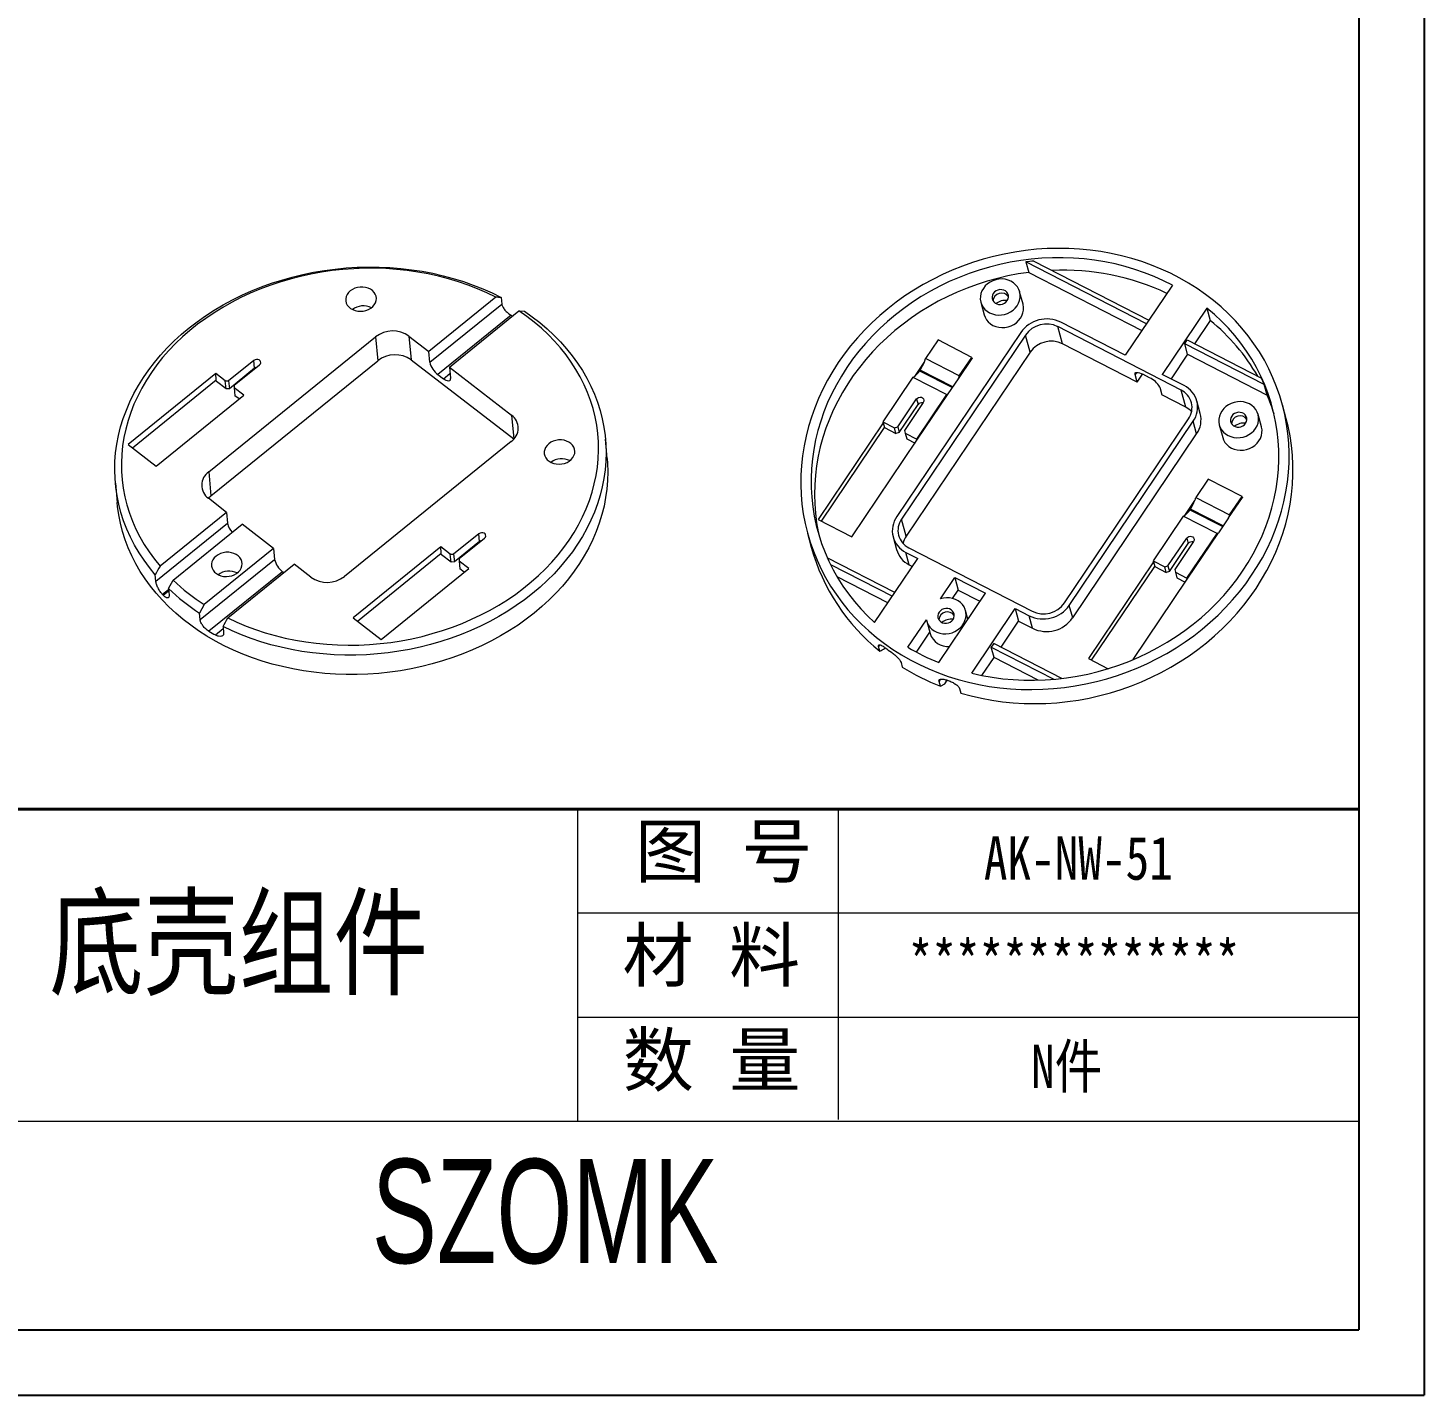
# Model space of a CAD drawing. Header units: inches. Extents: x 2104 to 3832, y 410 to 823.
# Drawn here: x 3684.6 to 3832.2, y 409.8 to 554.3 of the extents above; entities that cross this region are included whole.
import ezdxf

# ---------------------------------------------------------------- set-up
doc = ezdxf.new("R2010")
doc.units = ezdxf.units.IN
doc.layers.add('文字', color=81, linetype='Continuous')
doc.layers.add('粗实线', color=7, linetype='Continuous', lineweight=30)
doc.layers.add('细实线', color=3, linetype='Continuous', lineweight=9)
doc.styles.get("Standard").update_dxf_attribs({"font": 'txt', "bigfont": 'gbcbig.shx'})
doc.styles.add('宋体', font='', dxfattribs={"width": 0.8, "height": 3.5})
doc.styles.add('长仿宋', font='', dxfattribs={"width": 0.7, "height": 4})
doc.styles.get('宋体').set_extended_font_data('SimSun')
doc.styles.get('长仿宋').set_extended_font_data('SimSun')

msp = doc.modelspace()

# ---------------------------------------------------------------- linework, layer by layer
for p, q in [((3832.193, 698.799), (3832.193, 409.797)), ((3825.312, 691.918), (3825.312, 416.678)), ((3434.038, 416.678), (3825.312, 416.678)), ((3423.462, 409.797), (3832.193, 409.797))]:
    msp.add_line(p, q)
at = {"color": 7, "linetype": 'Continuous', "lineweight": 15}
for p, q in [((3790.106, 529.564), (3790.405, 528.459)), ((3802.846, 523.01), (3790.106, 529.564)), ((3790.405, 528.459), (3802.37, 522.304)), ((3790.947, 529.661), (3803.11, 523.403)), ((3805.599, 527.099), (3800.613, 519.694)), ((3734.085, 525.83), (3727.013, 520.11)), ((3734.67, 525.809), (3734.732, 525.118)), ((3785.349, 525.301), (3785.707, 523.975)), ((3789.81, 525.084), (3789.452, 526.41)), ((3727.117, 518.958), (3734.732, 525.118)), ((3735.712, 523.926), (3727.966, 517.661)), ((3729.181, 518.44), (3736.536, 524.389)), ((3736.536, 524.389), (3737.113, 524.361)), ((3809.238, 524.693), (3804.519, 517.684)), ((3809.238, 524.693), (3809.597, 523.366)), ((3806.512, 516.024), (3793.491, 522.723)), ((3793.981, 520.91), (3793.491, 522.723)), ((3800.613, 519.694), (3793.808, 523.194)), ((3809.597, 523.366), (3807.946, 520.916)), ((3703.748, 507.367), (3721.385, 521.632)), ((3721.385, 521.632), (3721.611, 519.112)), ((3724.915, 521.726), (3727.013, 520.11)), ((3724.915, 521.726), (3725.141, 519.207)), ((3789.564, 522.098), (3776.467, 502.645)), ((3790.068, 521.838), (3776.971, 502.386)), ((3780.824, 521.314), (3779.501, 519.349)), ((3784.394, 519.477), (3780.824, 521.314)), ((3790.558, 520.025), (3790.068, 521.838)), ((3801.877, 516.847), (3793.981, 520.91)), ((3806.907, 520.921), (3807.172, 521.314)), ((3815.308, 516.599), (3806.907, 520.921)), ((3807.206, 519.816), (3806.907, 520.921)), ((3807.172, 521.314), (3814.995, 517.289)), ((3727.117, 518.958), (3727.013, 520.11)), ((3790.558, 520.025), (3777.461, 500.573)), ((3783.071, 517.512), (3784.394, 519.477)), ((3784.394, 519.477), (3784.424, 519.367)), ((3807.206, 519.816), (3805.449, 517.206)), ((3807.206, 519.816), (3815.606, 515.494)), ((3703.975, 504.848), (3721.611, 519.112)), ((3708.528, 519.157), (3705.856, 516.996)), ((3708.603, 518.327), (3705.93, 516.166)), ((3706.45, 516.538), (3709.123, 518.699)), ((3708.603, 518.327), (3708.528, 519.157)), ((3725.141, 519.207), (3735.982, 510.857)), ((3729.181, 518.44), (3735.756, 513.377)), ((3729.181, 518.44), (3729.285, 517.288)), ((3779.406, 519.052), (3778.334, 517.46)), ((3778.938, 518.141), (3778.885, 518.062)), ((3783.071, 517.512), (3779.501, 519.349)), ((3782.976, 517.216), (3784.424, 519.367)), ((3704.489, 517.767), (3695.225, 510.275)), ((3695.685, 509.921), (3704.55, 517.091)), ((3705.503, 516.986), (3704.489, 517.767)), ((3704.55, 517.091), (3704.489, 517.767)), ((3704.563, 516.938), (3704.55, 517.091)), ((3705.577, 516.157), (3704.563, 516.938)), ((3705.503, 516.986), (3705.856, 516.996)), ((3705.577, 516.157), (3705.503, 516.986)), ((3705.856, 516.996), (3705.93, 516.166)), ((3706.45, 516.538), (3706.447, 516.259)), ((3727.966, 517.661), (3728.56, 517.203)), ((3778.178, 517.384), (3775.003, 512.669)), ((3778.178, 517.384), (3781.749, 515.548)), ((3781.904, 515.623), (3782.976, 517.216)), ((3801.877, 516.847), (3801.653, 517.676)), ((3801.877, 516.847), (3802.448, 517.696)), ((3803.178, 517.32), (3802.464, 517.688)), ((3806.829, 516.496), (3804.519, 517.684)), ((3815.606, 515.494), (3815.308, 516.599)), ((3698.198, 507.985), (3707.461, 515.478)), ((3705.93, 516.166), (3705.577, 516.157)), ((3707.461, 515.478), (3706.447, 516.259)), ((3706.447, 516.259), (3706.522, 515.429)), ((3706.972, 515.082), (3706.522, 515.429)), ((3776.564, 512.13), (3778.548, 515.078)), ((3778.548, 515.078), (3778.709, 514.481)), ((3778.574, 510.832), (3781.749, 515.548)), ((3778.603, 510.721), (3781.904, 515.623)), ((3804.257, 516.337), (3804.481, 515.508)), ((3807.002, 514.211), (3804.481, 515.508)), ((3807.002, 514.211), (3806.512, 516.024)), ((3776.725, 511.533), (3778.709, 514.481)), ((3779.262, 514.71), (3777.278, 511.763)), ((3808.54, 513.541), (3808.181, 514.868)), ((3817.63, 512.985), (3817.229, 514.466)), ((3735.756, 513.377), (3735.982, 510.857)), ((3775.033, 512.558), (3768.154, 502.341)), ((3768.495, 502.165), (3775.165, 512.072)), ((3775.003, 512.669), (3776.221, 512.042)), ((3775.003, 512.669), (3775.033, 512.558)), ((3775.033, 512.558), (3775.165, 512.072)), ((3775.165, 512.072), (3776.383, 511.445)), ((3776.221, 512.042), (3776.564, 512.13)), ((3776.383, 511.445), (3776.221, 512.042)), ((3776.564, 512.13), (3776.725, 511.533)), ((3794.192, 493.527), (3807.289, 512.979)), ((3794.696, 493.267), (3807.793, 512.719)), ((3808.151, 511.393), (3807.793, 512.719)), ((3810.551, 512.336), (3810.909, 511.01)), ((3815.012, 512.119), (3814.653, 513.445)), ((3735.723, 510.589), (3718.087, 496.325)), ((3745.858, 508.787), (3745.673, 510.845)), ((3771.724, 500.504), (3778.603, 510.721)), ((3776.725, 511.533), (3776.383, 511.445)), ((3777.278, 511.763), (3777.355, 511.459)), ((3777.355, 511.459), (3777.517, 510.862)), ((3777.355, 511.459), (3778.574, 510.832)), ((3777.517, 510.862), (3778.394, 510.41)), ((3778.574, 510.832), (3778.603, 510.721)), ((3795.055, 491.941), (3808.151, 511.393)), ((3695.225, 510.275), (3698.198, 507.985)), ((3695.698, 509.91), (3695.706, 509.938)), ((3693.881, 506.189), (3694.067, 504.131)), ((3703.748, 507.367), (3703.975, 504.848)), ((3809.386, 506.62), (3808.063, 504.655)), ((3812.956, 504.783), (3809.386, 506.62)), ((3808.063, 504.655), (3811.633, 502.819)), ((3811.538, 502.522), (3812.986, 504.673)), ((3811.633, 502.819), (3812.956, 504.783)), ((3812.956, 504.783), (3812.986, 504.673)), ((3705.639, 503.098), (3703.716, 504.58)), ((3806.896, 502.766), (3807.968, 504.359)), ((3807.447, 503.368), (3807.5, 503.447)), ((3698.161, 495.814), (3705.743, 501.946)), ((3705.639, 503.098), (3698.602, 497.407)), ((3699.989, 495.933), (3707.283, 501.832)), ((3705.639, 503.098), (3705.743, 501.946)), ((3710.605, 499.274), (3707.283, 501.832)), ((3768.154, 502.341), (3771.724, 500.504)), ((3777.461, 500.573), (3776.971, 502.386)), ((3806.74, 502.69), (3803.565, 497.975)), ((3810.311, 500.854), (3806.74, 502.69)), ((3811.538, 502.522), (3810.466, 500.929)), ((3732.308, 500.842), (3729.636, 498.681)), ((3730.231, 498.223), (3732.903, 500.385)), ((3732.383, 500.013), (3732.308, 500.842)), ((3767.03, 500.899), (3767.431, 499.417)), ((3776.078, 500.497), (3776.437, 499.17)), ((3805.126, 497.437), (3807.11, 500.384)), ((3807.11, 500.384), (3807.271, 499.787)), ((3807.136, 496.138), (3810.311, 500.854)), ((3807.165, 496.028), (3810.466, 500.929)), ((3710.605, 499.274), (3703.274, 493.344)), ((3710.605, 499.274), (3710.708, 498.121)), ((3728.269, 499.453), (3719.005, 491.96)), ((3719.465, 491.606), (3728.33, 498.777)), ((3729.283, 498.672), (3728.269, 499.453)), ((3728.33, 498.777), (3728.269, 499.453)), ((3728.344, 498.623), (3728.33, 498.777)), ((3732.383, 500.013), (3729.711, 497.852)), ((3777.431, 498.869), (3778.691, 498.221)), ((3777.789, 497.543), (3777.431, 498.869)), ((3777.748, 499.341), (3790.769, 492.642)), ((3805.287, 496.84), (3807.271, 499.787)), ((3807.824, 500.017), (3805.84, 497.069)), ((3702.842, 491.758), (3710.708, 498.121)), ((3705.766, 491.936), (3712.773, 497.604)), ((3714.557, 496.23), (3712.773, 497.604)), ((3729.358, 497.842), (3728.344, 498.623)), ((3729.283, 498.672), (3729.636, 498.681)), ((3729.358, 497.842), (3729.283, 498.672)), ((3729.711, 497.852), (3729.358, 497.842)), ((3729.636, 498.681), (3729.711, 497.852)), ((3730.231, 498.223), (3730.227, 497.945)), ((3731.241, 497.163), (3730.227, 497.945)), ((3730.227, 497.945), (3730.302, 497.115)), ((3776.267, 494.622), (3769.12, 498.299)), ((3769.447, 497.601), (3776.003, 494.229)), ((3774.125, 491.44), (3778.691, 498.221)), ((3777.789, 497.543), (3778.119, 497.373)), ((3803.595, 497.864), (3796.716, 487.647)), ((3797.057, 487.472), (3803.727, 497.378)), ((3803.565, 497.975), (3804.783, 497.348)), ((3803.565, 497.975), (3803.595, 497.864)), ((3803.595, 497.864), (3803.727, 497.378)), ((3803.727, 497.378), (3804.945, 496.751)), ((3804.783, 497.348), (3805.126, 497.437)), ((3804.945, 496.751), (3804.783, 497.348)), ((3805.126, 497.437), (3805.287, 496.84)), ((3698.161, 495.814), (3698.099, 496.505)), ((3699.493, 495.038), (3699.989, 495.933)), ((3711.557, 496.824), (3703.773, 490.528)), ((3711.686, 496.725), (3711.557, 496.824)), ((3721.978, 489.671), (3731.241, 497.163)), ((3730.752, 496.768), (3730.302, 497.115)), ((3775.527, 493.522), (3770.16, 496.282)), ((3781.075, 493.951), (3782.597, 496.211)), ((3782.597, 496.211), (3785.831, 494.548)), ((3782.597, 496.211), (3782.955, 494.885)), ((3801.445, 487.531), (3807.165, 496.028)), ((3805.287, 496.84), (3804.945, 496.751)), ((3805.84, 497.069), (3805.917, 496.765)), ((3805.917, 496.765), (3807.136, 496.138)), ((3805.917, 496.765), (3806.079, 496.168)), ((3806.079, 496.168), (3806.956, 495.717)), ((3807.136, 496.138), (3807.165, 496.028)), ((3699.493, 495.038), (3699.555, 494.346)), ((3780.898, 487.22), (3785.831, 494.548)), ((3782.358, 493.998), (3782.955, 494.885)), ((3782.955, 494.885), (3785.26, 493.699)), ((3703.274, 493.344), (3702.779, 492.45)), ((3784.382, 486.096), (3788.981, 492.927)), ((3788.981, 492.927), (3790.451, 492.171)), ((3788.981, 492.927), (3789.34, 491.6)), ((3795.055, 491.941), (3794.696, 493.267)), ((3702.842, 491.758), (3702.779, 492.45)), ((3719.005, 491.96), (3721.978, 489.671)), ((3777.637, 488.844), (3779.595, 491.752)), ((3779.627, 491.606), (3779.986, 490.279)), ((3783.978, 491.796), (3783.73, 492.715)), ((3787.487, 488.849), (3789.34, 491.6)), ((3789.34, 491.6), (3790.81, 490.844)), ((3790.81, 490.844), (3790.451, 492.171)), ((3705.261, 491.034), (3705.324, 490.342)), ((3778.542, 488.33), (3779.948, 490.419)), ((3783.114, 490.57), (3783.125, 490.529)), ((3783.114, 490.57), (3783.143, 490.555)), ((3774.682, 488.427), (3774.547, 488.924)), ((3775.176, 488.697), (3775.236, 488.785)), ((3786.713, 489.248), (3786.448, 488.855)), ((3786.448, 488.855), (3793.059, 485.454)), ((3786.747, 487.749), (3786.448, 488.855)), ((3793.915, 485.542), (3786.713, 489.248)), ((3776.918, 487.238), (3777.053, 486.741)), ((3785.472, 485.855), (3786.747, 487.749)), ((3791.394, 485.359), (3786.747, 487.749)), ((3796.716, 487.647), (3798.803, 486.574)), ((3781.07, 484.728), (3780.935, 485.225)), ((3781.07, 484.728), (3781.558, 484.989)), ((3781.558, 484.989), (3781.803, 485.352)), ((3783.095, 484.485), (3783.229, 483.987))]:
    msp.add_line(p, q, dxfattribs=at)
at = {"color": 8, "linetype": 'Continuous', "lineweight": 15}
for p, q in [((3778.885, 518.062), (3782.347, 516.281)), ((3782.4, 516.36), (3778.938, 518.141)), ((3728.56, 517.203), (3729.243, 517.755)), ((3801.792, 517.883), (3801.653, 517.676)), ((3807.447, 503.368), (3810.909, 501.587)), ((3810.962, 501.666), (3807.5, 503.447)), ((3699.504, 494.916), (3698.871, 494.404)), ((3698.93, 494.342), (3699.513, 494.813)), ((3704.454, 490.139), (3705.282, 490.809)), ((3774.656, 489.086), (3774.547, 488.924)), ((3781.087, 485.451), (3780.935, 485.225))]:
    msp.add_line(p, q, dxfattribs=at)
at = {"color": 7, "linetype": 'Continuous', "lineweight": 15, "flags": 128}
for points in [[(3770.288, 518.919), (3769.701, 518.004), (3769.158, 517.069), (3768.66, 516.115), (3768.207, 515.145), (3767.802, 514.161), (3767.444, 513.164), (3767.134, 512.156), (3766.873, 511.139), (3766.662, 510.115), (3766.501, 509.087), (3766.39, 508.056), (3766.329, 507.024), (3766.318, 505.994), (3766.359, 504.967), (3766.449, 503.945), (3766.59, 502.93), (3766.781, 501.925), (3767.022, 500.931), (3767.311, 499.95), (3767.65, 498.985), (3768.036, 498.036), (3768.469, 497.106), (3768.949, 496.197), (3769.474, 495.311), (3770.043, 494.449), (3770.656, 493.612), (3771.311, 492.803), (3772.006, 492.024), (3772.741, 491.275), (3773.514, 490.558), (3774.323, 489.874), (3775.167, 489.226), (3776.044, 488.613), (3776.953, 488.038), (3777.892, 487.502), (3778.858, 487.004), (3779.85, 486.548), (3780.867, 486.132), (3781.905, 485.759), (3782.964, 485.429), (3784.04, 485.142), (3785.132, 484.9), (3786.238, 484.702), (3787.356, 484.549), (3788.482, 484.442), (3789.616, 484.379), (3790.755, 484.363), (3791.897, 484.392), (3793.039, 484.467), (3794.179, 484.587), (3795.315, 484.752), (3796.445, 484.962), (3797.567, 485.217), (3798.678, 485.516), (3799.776, 485.858), (3800.859, 486.243), (3801.925, 486.67), (3802.972, 487.138), (3803.997, 487.646), (3805, 488.193), (3805.977, 488.779), (3806.927, 489.401), (3807.848, 490.059), (3808.738, 490.752), (3809.596, 491.478), (3810.42, 492.236), (3811.208, 493.024), (3811.958, 493.84), (3812.67, 494.684), (3813.341, 495.553), (3813.971, 496.446), (3814.559, 497.361), (3815.102, 498.296), (3815.6, 499.249), (3816.053, 500.219), (3816.458, 501.204), (3816.816, 502.201), (3817.126, 503.209), (3817.386, 504.226), (3817.598, 505.25), (3817.759, 506.278), (3817.87, 507.309), (3817.931, 508.341), (3817.941, 509.371), (3817.901, 510.398), (3817.81, 511.42), (3817.669, 512.435), (3817.479, 513.44), (3817.238, 514.434), (3816.948, 515.415), (3816.61, 516.38), (3816.224, 517.329), (3815.79, 518.258), (3815.311, 519.167), (3814.786, 520.054), (3814.216, 520.916), (3813.604, 521.753), (3812.949, 522.561), (3812.254, 523.341), (3811.519, 524.09), (3810.746, 524.807), (3809.937, 525.491), (3809.093, 526.139), (3808.215, 526.752), (3807.306, 527.327), (3806.368, 527.863), (3805.402, 528.361), (3804.409, 528.817), (3803.393, 529.232), (3802.355, 529.606), (3801.296, 529.936), (3800.22, 530.222), (3799.127, 530.465), (3798.022, 530.663), (3796.904, 530.816), (3795.777, 530.923), (3794.643, 530.986), (3793.504, 531.002), (3792.363, 530.973), (3791.221, 530.898), (3790.081, 530.778), (3788.944, 530.613), (3787.815, 530.402), (3786.693, 530.148), (3785.582, 529.849), (3784.484, 529.507), (3783.401, 529.122), (3782.335, 528.695), (3781.288, 528.227), (3780.262, 527.719), (3779.26, 527.172), (3778.283, 526.586), (3777.333, 525.964), (3776.412, 525.306), (3775.521, 524.613), (3774.663, 523.887), (3773.84, 523.129), (3773.052, 522.341), (3772.301, 521.525), (3771.59, 520.681), (3770.918, 519.812), (3770.288, 518.919)], [(3805.599, 527.099), (3804.645, 527.579), (3803.666, 528.019), (3802.663, 528.416), (3801.639, 528.771), (3800.595, 529.083), (3799.533, 529.35), (3798.456, 529.573), (3797.366, 529.751), (3796.266, 529.884), (3795.157, 529.971), (3794.042, 530.012), (3792.923, 530.008), (3791.802, 529.957), (3790.682, 529.861), (3789.565, 529.719), (3788.453, 529.531), (3787.348, 529.299), (3786.254, 529.023), (3785.171, 528.702), (3784.103, 528.338), (3783.052, 527.932), (3782.019, 527.485), (3781.007, 526.996), (3780.017, 526.468), (3779.053, 525.901), (3778.115, 525.297), (3777.207, 524.656), (3776.329, 523.981), (3775.483, 523.272), (3774.672, 522.531), (3773.896, 521.76), (3773.158, 520.96), (3772.459, 520.132), (3771.801, 519.279), (3771.184, 518.402), (3770.611, 517.502), (3770.081, 516.583), (3769.597, 515.646), (3769.159, 514.692), (3768.769, 513.723), (3768.426, 512.742), (3768.132, 511.751), (3767.888, 510.752), (3767.693, 509.746), (3767.549, 508.736), (3767.455, 507.723), (3767.411, 506.711), (3767.419, 505.701), (3767.477, 504.694), (3767.587, 503.694), (3767.746, 502.702), (3767.956, 501.721), (3768.215, 500.751), (3768.524, 499.796), (3768.881, 498.857), (3769.286, 497.936), (3769.737, 497.035), (3770.235, 496.156), (3770.778, 495.301), (3771.365, 494.471), (3771.994, 493.669), (3772.665, 492.895), (3773.376, 492.152), (3774.125, 491.44)], [(3698.099, 496.505), (3697.484, 497.258), (3696.913, 498.033), (3696.388, 498.83), (3695.909, 499.645), (3695.478, 500.478), (3695.094, 501.327), (3694.76, 502.19), (3694.476, 503.066), (3694.242, 503.953), (3694.059, 504.849), (3693.927, 505.752), (3693.846, 506.661), (3693.817, 507.573), (3693.839, 508.487), (3693.913, 509.401), (3694.039, 510.314), (3694.215, 511.223), (3694.442, 512.126), (3694.72, 513.023), (3695.048, 513.91), (3695.424, 514.787), (3695.849, 515.651), (3696.322, 516.501), (3696.841, 517.335), (3697.406, 518.152), (3698.015, 518.949), (3698.668, 519.726), (3699.362, 520.481), (3700.097, 521.211), (3700.871, 521.917), (3701.683, 522.596), (3702.531, 523.247), (3703.413, 523.868), (3704.327, 524.459), (3705.273, 525.019), (3706.247, 525.545), (3707.248, 526.038), (3708.273, 526.496), (3709.322, 526.918), (3710.392, 527.304), (3711.48, 527.652), (3712.584, 527.962), (3713.703, 528.234), (3714.834, 528.466), (3715.975, 528.659), (3717.124, 528.812), (3718.277, 528.924), (3719.434, 528.996), (3720.591, 529.027), (3721.747, 529.017), (3722.899, 528.967), (3724.044, 528.876), (3725.182, 528.745), (3726.308, 528.573), (3727.421, 528.361), (3728.519, 528.11), (3729.6, 527.82), (3730.662, 527.492), (3731.701, 527.126), (3732.717, 526.723), (3733.707, 526.284), (3734.67, 525.809)], [(3734.085, 525.83), (3733.135, 526.292), (3732.158, 526.719), (3731.155, 527.11), (3730.13, 527.463), (3729.083, 527.779), (3728.017, 528.057), (3726.934, 528.296), (3725.837, 528.495), (3724.727, 528.655), (3723.607, 528.775), (3722.479, 528.854), (3721.345, 528.893), (3720.209, 528.892), (3719.071, 528.85), (3717.935, 528.767), (3716.802, 528.644), (3715.675, 528.481), (3714.557, 528.278), (3713.449, 528.036), (3712.354, 527.756), (3711.274, 527.437), (3710.211, 527.08), (3709.167, 526.686), (3708.145, 526.257), (3707.147, 525.792), (3706.174, 525.293), (3705.229, 524.761), (3704.314, 524.197), (3703.43, 523.601), (3702.579, 522.976), (3701.763, 522.322), (3700.983, 521.642), (3700.242, 520.935), (3699.541, 520.204), (3698.88, 519.45), (3698.263, 518.675), (3697.688, 517.88), (3697.159, 517.067), (3696.676, 516.238), (3696.24, 515.393), (3695.851, 514.536), (3695.511, 513.667), (3695.221, 512.789), (3694.98, 511.903), (3694.79, 511.011), (3694.651, 510.115), (3694.562, 509.217), (3694.525, 508.318), (3694.54, 507.421), (3694.605, 506.526), (3694.722, 505.637), (3694.89, 504.754), (3695.108, 503.88), (3695.377, 503.017), (3695.695, 502.165), (3696.062, 501.328), (3696.477, 500.506), (3696.94, 499.701), (3697.449, 498.915), (3698.004, 498.15), (3698.602, 497.407)], [(3790.405, 528.459), (3789.297, 528.292), (3788.195, 528.081), (3787.102, 527.826), (3786.02, 527.527), (3784.951, 527.184), (3783.898, 526.8), (3782.862, 526.374), (3781.845, 525.907), (3780.85, 525.401), (3779.879, 524.856), (3778.933, 524.273), (3778.015, 523.654), (3777.127, 523), (3776.269, 522.312), (3775.445, 521.591), (3774.655, 520.84), (3773.902, 520.059), (3773.186, 519.25), (3772.509, 518.415), (3771.873, 517.555), (3771.279, 516.673), (3770.728, 515.77), (3770.222, 514.847), (3769.76, 513.908), (3769.345, 512.953), (3768.977, 511.984), (3768.656, 511.005), (3768.384, 510.015), (3768.161, 509.019), (3767.988, 508.016), (3767.864, 507.011), (3767.79, 506.004), (3767.767, 504.998), (3767.794, 503.995), (3767.871, 502.996), (3767.998, 502.004), (3768.174, 501.021), (3768.283, 500.525)], [(3718.707, 526.507), (3718.519, 526.326), (3718.373, 526.122), (3718.274, 525.903), (3718.226, 525.675), (3718.23, 525.445), (3718.286, 525.222), (3718.391, 525.011), (3718.544, 524.821), (3718.738, 524.657), (3718.968, 524.524), (3719.226, 524.426), (3719.504, 524.368), (3719.792, 524.35), (3720.083, 524.373), (3720.366, 524.437), (3720.631, 524.539), (3720.872, 524.676), (3721.08, 524.844), (3721.248, 525.037), (3721.37, 525.249), (3721.444, 525.474), (3721.466, 525.704), (3721.436, 525.931), (3721.355, 526.149), (3721.226, 526.35), (3721.052, 526.528), (3720.839, 526.677), (3720.594, 526.793), (3720.325, 526.871), (3720.041, 526.91), (3719.75, 526.907), (3719.462, 526.863), (3719.187, 526.78), (3718.932, 526.66), (3718.707, 526.507)], [(3785.615, 526.774), (3785.461, 526.502), (3785.355, 526.213), (3785.299, 525.916), (3785.295, 525.617), (3785.343, 525.324), (3785.441, 525.045), (3785.588, 524.785), (3785.779, 524.551), (3786.01, 524.35), (3786.276, 524.186), (3786.569, 524.063), (3786.883, 523.984), (3787.209, 523.951), (3787.54, 523.965), (3787.867, 524.026), (3788.184, 524.131), (3788.48, 524.279), (3788.751, 524.466), (3788.988, 524.688), (3789.185, 524.938), (3789.339, 525.21), (3789.446, 525.499), (3789.501, 525.796), (3789.505, 526.095), (3789.458, 526.387), (3789.359, 526.667), (3789.213, 526.927), (3789.021, 527.16), (3788.79, 527.362), (3788.525, 527.526), (3788.232, 527.649), (3787.918, 527.728), (3787.592, 527.761), (3787.261, 527.747), (3786.933, 527.686), (3786.617, 527.581), (3786.32, 527.432), (3786.05, 527.245), (3785.813, 527.024), (3785.615, 526.774)], [(3786.665, 526.234), (3786.576, 526.058), (3786.534, 525.871), (3786.543, 525.683), (3786.602, 525.505), (3786.707, 525.347), (3786.852, 525.219), (3787.029, 525.128), (3787.228, 525.079), (3787.437, 525.075), (3787.643, 525.117), (3787.836, 525.201), (3788.003, 525.324), (3788.135, 525.478), (3788.225, 525.653), (3788.266, 525.841), (3788.258, 526.029), (3788.199, 526.207), (3788.094, 526.365), (3787.949, 526.493), (3787.771, 526.584), (3787.573, 526.633), (3787.364, 526.637), (3787.157, 526.595), (3786.965, 526.51), (3786.797, 526.388), (3786.665, 526.234)], [(3737.113, 524.361), (3737.949, 523.771), (3738.75, 523.15), (3739.514, 522.501), (3740.239, 521.825), (3740.925, 521.123), (3741.569, 520.396), (3742.171, 519.646), (3742.729, 518.874), (3743.242, 518.082), (3743.71, 517.272), (3744.13, 516.444), (3744.504, 515.601), (3744.829, 514.744), (3745.105, 513.875), (3745.332, 512.996), (3745.509, 512.107), (3745.635, 511.212), (3745.712, 510.312), (3745.737, 509.408), (3745.712, 508.502), (3745.637, 507.596), (3745.511, 506.692), (3745.335, 505.792), (3745.108, 504.897), (3744.833, 504.009), (3744.509, 503.13), (3744.136, 502.261), (3743.716, 501.405), (3743.249, 500.562), (3742.736, 499.735), (3742.179, 498.925), (3741.578, 498.134), (3740.934, 497.363), (3740.249, 496.614), (3739.524, 495.888), (3738.761, 495.186), (3737.96, 494.511), (3737.124, 493.863), (3736.255, 493.243), (3735.353, 492.654), (3734.42, 492.095), (3733.46, 491.569), (3732.472, 491.075), (3731.46, 490.615), (3730.425, 490.191), (3729.369, 489.802), (3728.294, 489.45), (3727.203, 489.134), (3726.097, 488.857), (3724.979, 488.618), (3723.851, 488.418), (3722.715, 488.257), (3721.573, 488.136), (3720.428, 488.054), (3719.281, 488.012), (3718.135, 488.01), (3716.993, 488.049), (3715.856, 488.127), (3714.726, 488.245), (3713.607, 488.402), (3712.499, 488.599), (3711.406, 488.835), (3710.329, 489.109), (3709.271, 489.421), (3708.232, 489.77), (3707.217, 490.156), (3706.226, 490.577), (3705.261, 491.034)], [(3705.766, 491.936), (3706.719, 491.492), (3707.698, 491.082), (3708.702, 490.709), (3709.727, 490.372), (3710.773, 490.072), (3711.837, 489.81), (3712.916, 489.587), (3714.009, 489.402), (3715.114, 489.257), (3716.228, 489.151), (3717.348, 489.085), (3718.474, 489.059), (3719.602, 489.073), (3720.731, 489.127), (3721.857, 489.22), (3722.979, 489.353), (3724.095, 489.526), (3725.202, 489.737), (3726.298, 489.987), (3727.381, 490.275), (3728.448, 490.6), (3729.499, 490.963), (3730.529, 491.361), (3731.538, 491.795), (3732.523, 492.263), (3733.483, 492.764), (3734.415, 493.298), (3735.317, 493.864), (3736.189, 494.46), (3737.027, 495.085), (3737.831, 495.737), (3738.599, 496.417), (3739.328, 497.121), (3740.019, 497.849), (3740.669, 498.6), (3741.277, 499.371), (3741.841, 500.162), (3742.362, 500.97), (3742.837, 501.794), (3743.265, 502.633), (3743.647, 503.485), (3743.981, 504.347), (3744.266, 505.219), (3744.502, 506.098), (3744.688, 506.983), (3744.824, 507.872), (3744.91, 508.763), (3744.946, 509.655), (3744.931, 510.545), (3744.866, 511.432), (3744.75, 512.314), (3744.584, 513.19), (3744.368, 514.057), (3744.103, 514.914), (3743.789, 515.759), (3743.427, 516.591), (3743.018, 517.407), (3742.561, 518.206), (3742.059, 518.987), (3741.513, 519.748), (3740.922, 520.487), (3740.289, 521.203), (3739.615, 521.895), (3738.902, 522.56), (3738.149, 523.199), (3737.36, 523.809), (3736.536, 524.389)], [(3735.859, 523.842), (3735.797, 523.878), (3735.712, 523.926)], [(3784.382, 486.096), (3785.463, 485.857), (3786.557, 485.663), (3787.663, 485.516), (3788.778, 485.415), (3789.901, 485.36), (3791.028, 485.351), (3792.157, 485.39), (3793.286, 485.475), (3794.413, 485.606), (3795.535, 485.783), (3796.65, 486.007), (3797.756, 486.275), (3798.85, 486.588), (3799.929, 486.945), (3800.993, 487.346), (3802.038, 487.788), (3803.062, 488.273), (3804.063, 488.798), (3805.04, 489.362), (3805.99, 489.965), (3806.91, 490.604), (3807.8, 491.279), (3808.657, 491.989), (3809.48, 492.731), (3810.266, 493.505), (3811.014, 494.308), (3811.724, 495.139), (3812.392, 495.996), (3813.018, 496.877), (3813.6, 497.781), (3814.137, 498.706), (3814.629, 499.65), (3815.073, 500.61), (3815.47, 501.585), (3815.818, 502.573), (3816.116, 503.571), (3816.364, 504.578), (3816.562, 505.592), (3816.709, 506.61), (3816.804, 507.63), (3816.848, 508.65), (3816.841, 509.668), (3816.781, 510.683), (3816.67, 511.69), (3816.508, 512.69), (3816.296, 513.679), (3816.032, 514.655), (3815.719, 515.617), (3815.357, 516.563), (3814.946, 517.489), (3814.487, 518.396), (3813.982, 519.28), (3813.431, 520.139), (3812.835, 520.973), (3812.197, 521.779), (3811.516, 522.556), (3810.795, 523.301), (3810.035, 524.014), (3809.238, 524.693)], [(3785.707, 523.975), (3785.8, 523.718), (3785.947, 523.458), (3786.138, 523.225), (3786.369, 523.023), (3786.634, 522.859), (3786.927, 522.736), (3787.241, 522.657), (3787.567, 522.624), (3787.898, 522.638), (3788.226, 522.699), (3788.542, 522.805), (3788.839, 522.953), (3789.109, 523.14), (3789.346, 523.361), (3789.544, 523.611), (3789.698, 523.884), (3789.804, 524.172), (3789.86, 524.469), (3789.864, 524.768), (3789.816, 525.061), (3789.81, 525.084)], [(3709.123, 518.699), (3709.208, 518.797), (3709.248, 518.91), (3709.236, 519.026), (3709.175, 519.129), (3709.072, 519.209), (3708.939, 519.255), (3708.792, 519.261), (3708.65, 519.227), (3708.528, 519.157)], [(3708.768, 518.412), (3708.724, 518.397), (3708.603, 518.327)], [(3729.285, 517.288), (3729.282, 517.165), (3729.249, 517.07), (3729.187, 517.006), (3729.098, 516.977), (3728.987, 516.983), (3728.856, 517.024), (3728.712, 517.098), (3728.56, 517.203)], [(3801.653, 517.676), (3801.645, 517.764), (3801.674, 517.83), (3801.738, 517.871), (3801.835, 517.886), (3801.961, 517.874), (3802.112, 517.836), (3802.282, 517.773), (3802.464, 517.688)], [(3778.548, 515.078), (3778.647, 515.181), (3778.776, 515.249), (3778.921, 515.275), (3779.065, 515.255), (3779.189, 515.191), (3779.278, 515.091), (3779.323, 514.968), (3779.318, 514.836), (3779.262, 514.71)], [(3810.817, 513.809), (3810.663, 513.537), (3810.557, 513.248), (3810.501, 512.951), (3810.497, 512.652), (3810.545, 512.359), (3810.643, 512.079), (3810.79, 511.82), (3810.981, 511.586), (3811.212, 511.385), (3811.478, 511.221), (3811.771, 511.098), (3812.084, 511.019), (3812.411, 510.986), (3812.742, 511), (3813.069, 511.06), (3813.385, 511.166), (3813.682, 511.314), (3813.952, 511.501), (3814.189, 511.722), (3814.387, 511.972), (3814.541, 512.245), (3814.647, 512.533), (3814.703, 512.831), (3814.707, 513.13), (3814.659, 513.422), (3814.561, 513.702), (3814.414, 513.962), (3814.223, 514.195), (3813.992, 514.397), (3813.727, 514.561), (3813.433, 514.684), (3813.12, 514.763), (3812.794, 514.796), (3812.463, 514.782), (3812.135, 514.721), (3811.819, 514.615), (3811.522, 514.467), (3811.252, 514.28), (3811.015, 514.059), (3810.817, 513.809)], [(3811.867, 513.269), (3811.778, 513.093), (3811.736, 512.906), (3811.745, 512.718), (3811.803, 512.54), (3811.909, 512.382), (3812.054, 512.254), (3812.231, 512.163), (3812.43, 512.114), (3812.639, 512.11), (3812.845, 512.152), (3813.038, 512.236), (3813.205, 512.359), (3813.337, 512.513), (3813.427, 512.688), (3813.468, 512.876), (3813.459, 513.064), (3813.401, 513.242), (3813.296, 513.4), (3813.15, 513.528), (3812.973, 513.619), (3812.774, 513.668), (3812.566, 513.672), (3812.359, 513.63), (3812.166, 513.545), (3811.999, 513.423), (3811.867, 513.269)], [(3783.229, 483.987), (3784.311, 483.693), (3785.41, 483.443), (3786.523, 483.239), (3787.648, 483.081), (3788.783, 482.968), (3789.925, 482.901), (3791.072, 482.881), (3792.222, 482.907), (3793.373, 482.98), (3794.522, 483.098), (3795.667, 483.263), (3796.806, 483.473), (3797.937, 483.728), (3799.056, 484.028), (3800.163, 484.372), (3801.255, 484.76), (3802.329, 485.19), (3803.384, 485.662), (3804.417, 486.174), (3805.426, 486.727), (3806.41, 487.318), (3807.366, 487.947), (3808.293, 488.611), (3809.189, 489.311), (3810.051, 490.045), (3810.879, 490.811), (3811.67, 491.607), (3812.423, 492.432), (3813.136, 493.284), (3813.809, 494.163), (3814.439, 495.065), (3815.026, 495.989), (3815.567, 496.934), (3816.064, 497.897), (3816.513, 498.876), (3816.915, 499.87), (3817.268, 500.877), (3817.572, 501.894), (3817.827, 502.92), (3818.031, 503.953), (3818.184, 504.989), (3818.286, 506.029), (3818.338, 507.068), (3818.337, 508.106), (3818.286, 509.14), (3818.183, 510.168), (3818.03, 511.188), (3817.826, 512.199), (3817.63, 512.985)], [(3810.909, 511.01), (3811.002, 510.753), (3811.148, 510.493), (3811.34, 510.26), (3811.571, 510.058), (3811.836, 509.894), (3812.129, 509.771), (3812.443, 509.692), (3812.769, 509.659), (3813.1, 509.673), (3813.428, 509.734), (3813.744, 509.84), (3814.041, 509.988), (3814.311, 510.175), (3814.548, 510.396), (3814.746, 510.646), (3814.9, 510.918), (3815.006, 511.207), (3815.062, 511.504), (3815.066, 511.803), (3815.018, 512.096), (3815.012, 512.119)], [(3739.69, 510.347), (3739.501, 510.166), (3739.355, 509.962), (3739.257, 509.743), (3739.209, 509.515), (3739.212, 509.285), (3739.268, 509.062), (3739.374, 508.851), (3739.526, 508.661), (3739.721, 508.497), (3739.95, 508.364), (3740.208, 508.266), (3740.486, 508.208), (3740.775, 508.19), (3741.065, 508.213), (3741.348, 508.277), (3741.614, 508.379), (3741.855, 508.516), (3742.062, 508.684), (3742.23, 508.877), (3742.353, 509.089), (3742.427, 509.314), (3742.449, 509.544), (3742.419, 509.771), (3742.338, 509.989), (3742.208, 510.19), (3742.034, 510.368), (3741.821, 510.517), (3741.576, 510.633), (3741.308, 510.711), (3741.023, 510.75), (3740.732, 510.747), (3740.445, 510.704), (3740.169, 510.62), (3739.915, 510.5), (3739.69, 510.347)], [(3745.858, 508.787), (3745.895, 508.284), (3745.922, 507.379), (3745.899, 506.471), (3745.825, 505.564), (3745.7, 504.658), (3745.525, 503.756), (3745.3, 502.86), (3745.025, 501.97), (3744.701, 501.089), (3744.329, 500.219), (3743.909, 499.361), (3743.442, 498.516), (3742.929, 497.688), (3742.371, 496.876), (3741.769, 496.083), (3741.125, 495.311), (3740.439, 494.56), (3739.713, 493.833), (3738.949, 493.13), (3738.147, 492.454)], [(3703.703, 504.589), (3703.739, 504.629), (3703.975, 504.848)], [(3738.147, 492.454), (3737.31, 491.804), (3736.438, 491.184), (3735.535, 490.593), (3734.601, 490.034), (3733.638, 489.507), (3732.649, 489.012), (3731.635, 488.552), (3730.597, 488.127), (3729.539, 487.738), (3728.463, 487.386), (3727.369, 487.071), (3726.262, 486.794), (3725.141, 486.555), (3724.011, 486.355), (3722.873, 486.195), (3721.729, 486.074), (3720.582, 485.994), (3719.433, 485.953), (3718.286, 485.952), (3717.141, 485.992), (3716.003, 486.072), (3714.872, 486.191), (3713.75, 486.35), (3712.642, 486.549), (3711.547, 486.787), (3710.469, 487.063), (3709.41, 487.377), (3708.371, 487.728), (3707.355, 488.116), (3706.363, 488.54), (3705.398, 488.999), (3704.462, 489.492), (3703.556, 490.019), (3702.682, 490.577), (3701.842, 491.167), (3701.037, 491.787), (3700.27, 492.435), (3699.541, 493.111), (3698.852, 493.813), (3698.204, 494.54), (3697.599, 495.29), (3697.038, 496.062), (3696.521, 496.854), (3696.051, 497.665), (3695.627, 498.493), (3695.251, 499.337), (3694.923, 500.195), (3694.645, 501.065), (3694.415, 501.946), (3694.236, 502.835), (3694.107, 503.732), (3694.067, 504.131)], [(3732.903, 500.385), (3732.988, 500.482), (3733.028, 500.596), (3733.016, 500.711), (3732.955, 500.815), (3732.852, 500.895), (3732.719, 500.94), (3732.572, 500.946), (3732.43, 500.912), (3732.308, 500.842)], [(3807.11, 500.384), (3807.209, 500.487), (3807.338, 500.556), (3807.483, 500.581), (3807.627, 500.561), (3807.751, 500.497), (3807.84, 500.398), (3807.885, 500.274), (3807.88, 500.142), (3807.824, 500.017)], [(3704.526, 498.471), (3704.337, 498.289), (3704.191, 498.086), (3704.093, 497.866), (3704.045, 497.638), (3704.048, 497.409), (3704.104, 497.185), (3704.21, 496.975), (3704.362, 496.785), (3704.556, 496.62), (3704.786, 496.487), (3705.044, 496.39), (3705.322, 496.331), (3705.611, 496.313), (3705.901, 496.337), (3706.184, 496.4), (3706.45, 496.502), (3706.69, 496.639), (3706.898, 496.807), (3707.066, 497.001), (3707.189, 497.213), (3707.262, 497.438), (3707.285, 497.667), (3707.255, 497.895), (3707.174, 498.112), (3707.044, 498.314), (3706.87, 498.492), (3706.657, 498.641), (3706.412, 498.756), (3706.143, 498.835), (3705.859, 498.873), (3705.568, 498.871), (3705.28, 498.827), (3705.005, 498.744), (3704.751, 498.624), (3704.526, 498.471)], [(3732.548, 500.098), (3732.504, 500.083), (3732.383, 500.013)], [(3779.595, 491.752), (3779.671, 491.468), (3779.797, 491.2), (3779.968, 490.955), (3780.181, 490.74), (3780.431, 490.559), (3780.711, 490.418), (3781.015, 490.319), (3781.335, 490.265), (3781.663, 490.257), (3781.992, 490.295), (3782.313, 490.379), (3782.618, 490.507), (3782.901, 490.675), (3783.154, 490.879), (3783.371, 491.114), (3783.546, 491.375), (3783.676, 491.655), (3783.758, 491.947), (3783.788, 492.245), (3783.768, 492.54), (3783.696, 492.826), (3783.575, 493.096), (3783.408, 493.343), (3783.198, 493.562), (3782.952, 493.746), (3782.674, 493.891), (3782.372, 493.994), (3782.054, 494.053), (3781.726, 494.065), (3781.397, 494.031), (3781.075, 493.951)], [(3780.944, 492.538), (3780.854, 492.363), (3780.813, 492.175), (3780.822, 491.987), (3780.88, 491.809), (3780.985, 491.651), (3781.131, 491.523), (3781.308, 491.432), (3781.507, 491.383), (3781.715, 491.379), (3781.922, 491.421), (3782.114, 491.506), (3782.282, 491.628), (3782.414, 491.782), (3782.503, 491.958), (3782.545, 492.145), (3782.536, 492.333), (3782.477, 492.511), (3782.372, 492.669), (3782.227, 492.797), (3782.05, 492.888), (3781.851, 492.937), (3781.642, 492.941), (3781.436, 492.899), (3781.243, 492.815), (3781.076, 492.692), (3780.944, 492.538)]]:
    msp.add_lwpolyline(points, dxfattribs=at)
at = {"color": 7, "linetype": 'Continuous', "lineweight": 15}
for centre, radius, start, end in [((3793.682, 502.032), 27.763, 95.65347, 97.40113), ((3794.039, 502.853), 25.842, 64.84713, 92.5782), ((3787.531, 525.372), 0.901, 35.00668, 175.24262), ((3787.984, 523.695), 1.806, 84.87904, 125.37025), ((3720.085, 522.953), 1.966, 64.26516, 126.00906), ((3792.325, 520.173), 3.366, 63.8528, 145.12105), ((3792.294, 520.289), 2.712, 63.81136, 145.16249), ((3796.498, 507.107), 20.879, 29.80305, 51.14412), ((3723.213, 519.311), 2.955, 54.83238, 128.22641), ((3792.784, 518.476), 2.712, 63.81136, 145.16249), ((3723.439, 516.791), 2.955, 54.83238, 128.22641), ((3729.286, 519.451), 2.225, 192.8109, 233.59145), ((3776.994, 519.24), 2.228, 306.95639, 328.07639), ((3775.256, 520.606), 4.431, 326.19725, 339.4769), ((3776.241, 520.235), 3.379, 339.51757, 344.80585), ((3778.007, 517.934), 0.576, 287.35558, 304.61241), ((3779.811, 518.398), 3.379, 339.51757, 344.80585), ((3802.268, 515.238), 2.272, 28.91671, 66.40446), ((3805.709, 514.199), 2.556, 324.63436, 64.00089), ((3797.083, 508.766), 19.837, 23.25906, 25.44581), ((3781.577, 516.097), 0.576, 287.35558, 304.61241), ((3805.606, 514.171), 2.063, 324.69107, 63.94417), ((3797.489, 507.706), 19.72, 17.12704, 23.26296), ((3779.089, 514.217), 0.462, 72.62728, 145.14203), ((3805.992, 512.228), 2.225, 42.9361, 63.01976), ((3806.029, 512.886), 2.595, 324.87405, 14.63062), ((3734.741, 511.995), 1.714, 304.92386, 53.72393), ((3812.733, 512.407), 0.901, 35.00668, 175.24262), ((3813.186, 510.73), 1.806, 84.87904, 125.37025), ((3741.067, 506.793), 1.966, 64.26516, 126.00906), ((3704.73, 505.962), 1.714, 124.92386, 233.72393), ((3804.803, 505.541), 3.379, 339.51757, 344.80585), ((3805.556, 504.546), 2.228, 306.95639, 328.07639), ((3803.818, 505.912), 4.431, 326.19725, 339.4769), ((3707.655, 502.326), 1.95, 191.25167, 223.3809), ((3778.551, 501.166), 2.556, 144.63436, 244.00089), ((3778.654, 501.194), 2.063, 144.69107, 243.94417), ((3806.569, 503.24), 0.576, 287.35558, 304.61241), ((3808.373, 503.704), 3.379, 339.51757, 344.80585), ((3779.311, 499.315), 2.238, 145.786, 167.27231), ((3810.139, 501.403), 0.576, 287.35558, 304.61241), ((3787.978, 505.086), 21.315, 195.4231, 231.40482), ((3778.947, 499.881), 2.609, 195.79792, 243.64234), ((3807.651, 499.523), 0.462, 72.62728, 145.14203), ((3712.878, 498.615), 2.225, 192.8109, 233.59145), ((3715.124, 511.762), 21.9, 226.28401, 237.24299), ((3705.903, 494.916), 1.966, 64.26516, 126.00906), ((3716.258, 498.646), 2.955, 234.83238, 308.22641), ((3713.714, 508.451), 20.436, 223.42333, 223.66484), ((3715.031, 511.389), 22.556, 226.46189, 237.10213), ((3791.935, 495.192), 3.366, 243.8528, 325.12105), ((3791.966, 495.076), 2.712, 243.81136, 325.16249), ((3781.81, 491.676), 0.901, 35.00668, 175.24262), ((3782.263, 489.999), 1.806, 84.87904, 125.37025), ((3792.293, 493.866), 3.366, 243.8528, 325.12105), ((3716.559, 512.137), 25.108, 239.38718, 241.17503), ((3781.841, 490.866), 1.945, 197.55154, 276.17289), ((3781.702, 492.274), 2.214, 309.65042, 312.9458), ((3789.166, 507.67), 23.466, 233.62844, 235.5763), ((3789.814, 509.206), 23.725, 239.11909, 247.92563), ((3790.105, 507.771), 24.751, 238.17404, 248.58952), ((3790.286, 509.867), 25.941, 250.95311, 251.16766)]:
    msp.add_arc(centre, radius, start, end, dxfattribs=at)
for points in [[(3734.67, 525.809), (3734.475, 525.816), (3734.28, 525.823), (3734.085, 525.83)], [(3698.602, 497.407), (3698.434, 497.106), (3698.267, 496.806), (3698.099, 496.505)], [(3705.261, 491.034), (3705.429, 491.335), (3705.598, 491.635), (3705.766, 491.936)], [(3774.682, 488.427), (3774.847, 488.517), (3775.011, 488.607), (3775.176, 488.697)]]:
    msp.add_open_spline(points, degree=3, dxfattribs=at)
for points, knots in [([(3734.732, 525.118), (3734.736, 525.072), (3734.746, 525.024), (3734.778, 524.922), (3734.801, 524.869), (3734.855, 524.76), (3734.888, 524.705), (3734.962, 524.594), (3735.005, 524.538), (3735.141, 524.374), (3735.248, 524.268), (3735.473, 524.079), (3735.594, 523.994), (3735.712, 523.926)], [0, 0, 0, 0, 0.125, 0.125, 0.25, 0.25, 0.375, 0.375, 0.5, 0.5, 0.75, 0.75, 1, 1, 1, 1]), ([(3698.871, 494.404), (3698.827, 494.45), (3698.784, 494.5), (3698.699, 494.608), (3698.656, 494.666), (3698.574, 494.787), (3698.535, 494.849), (3698.461, 494.976), (3698.425, 495.043), (3698.36, 495.173), (3698.331, 495.238), (3698.277, 495.367), (3698.254, 495.43), (3698.194, 495.611), (3698.169, 495.722), (3698.161, 495.814)], [0, 0, 0, 0, 0.125, 0.125, 0.25, 0.25, 0.375, 0.375, 0.5, 0.5, 0.625, 0.625, 0.75, 0.75, 1, 1, 1, 1]), ([(3699.555, 494.346), (3699.559, 494.3), (3699.559, 494.26), (3699.549, 494.188), (3699.539, 494.157), (3699.511, 494.107), (3699.493, 494.088), (3699.449, 494.063), (3699.423, 494.056), (3699.335, 494.055), (3699.263, 494.08), (3699.105, 494.177), (3699.018, 494.25), (3698.93, 494.342)], [0, 0, 0, 0, 0.125, 0.125, 0.25, 0.25, 0.375, 0.375, 0.5, 0.5, 0.75, 0.75, 1, 1, 1, 1]), ([(3703.773, 490.528), (3703.715, 490.562), (3703.657, 490.601), (3703.544, 490.686), (3703.487, 490.733), (3703.378, 490.832), (3703.327, 490.884), (3703.228, 490.993), (3703.181, 491.05), (3703.095, 491.164), (3703.056, 491.221), (3702.987, 491.337), (3702.956, 491.395), (3702.881, 491.561), (3702.85, 491.667), (3702.842, 491.758)], [0, 0, 0, 0, 0.125, 0.125, 0.25, 0.25, 0.375, 0.375, 0.5, 0.5, 0.625, 0.625, 0.75, 0.75, 1, 1, 1, 1]), ([(3705.324, 490.342), (3705.328, 490.296), (3705.325, 490.254), (3705.309, 490.178), (3705.294, 490.143), (3705.254, 490.083), (3705.228, 490.058), (3705.166, 490.018), (3705.129, 490.003), (3705.008, 489.974), (3704.908, 489.977), (3704.746, 490.014), (3704.689, 490.032), (3704.573, 490.078), (3704.514, 490.106), (3704.454, 490.139)], [0, 0, 0, 0, 0.125, 0.125, 0.25, 0.25, 0.375, 0.375, 0.5, 0.5, 0.75, 0.75, 0.875, 0.875, 1, 1, 1, 1]), ([(3774.547, 488.924), (3774.538, 488.957), (3774.535, 488.986), (3774.539, 489.032), (3774.546, 489.051), (3774.572, 489.078), (3774.59, 489.086), (3774.635, 489.092), (3774.664, 489.09), (3774.76, 489.067), (3774.843, 489.032), (3774.984, 488.953), (3775.035, 488.923), (3775.14, 488.854), (3775.194, 488.816), (3775.25, 488.775)], [0, 0, 0, 0, 0.125, 0.125, 0.25, 0.25, 0.375, 0.375, 0.5, 0.5, 0.75, 0.75, 0.875, 0.875, 1, 1, 1, 1]), ([(3775.9, 488.313), (3775.957, 488.274), (3776.015, 488.232), (3776.129, 488.145), (3776.188, 488.098), (3776.301, 488.003), (3776.356, 487.955), (3776.461, 487.856), (3776.513, 487.806), (3776.607, 487.708), (3776.651, 487.659), (3776.731, 487.563), (3776.767, 487.517), (3776.859, 487.385), (3776.9, 487.304), (3776.918, 487.238)], [0, 0, 0, 0, 0.125, 0.125, 0.25, 0.25, 0.375, 0.375, 0.5, 0.5, 0.625, 0.625, 0.75, 0.75, 1, 1, 1, 1]), ([(3780.935, 485.225), (3780.926, 485.258), (3780.924, 485.288), (3780.933, 485.342), (3780.944, 485.366), (3780.978, 485.406), (3781.002, 485.423), (3781.061, 485.449), (3781.097, 485.458), (3781.219, 485.473), (3781.322, 485.468), (3781.554, 485.428), (3781.685, 485.393), (3781.82, 485.347)], [0, 0, 0, 0, 0.125, 0.125, 0.25, 0.25, 0.375, 0.375, 0.5, 0.5, 0.75, 0.75, 1, 1, 1, 1]), ([(3781.912, 485.315), (3781.98, 485.292), (3782.048, 485.266), (3782.183, 485.21), (3782.252, 485.179), (3782.385, 485.113), (3782.449, 485.079), (3782.572, 485.007), (3782.632, 484.97), (3782.742, 484.894), (3782.792, 484.856), (3782.885, 484.778), (3782.926, 484.739), (3783.03, 484.625), (3783.077, 484.551), (3783.095, 484.485)], [0, 0, 0, 0, 0.125, 0.125, 0.25, 0.25, 0.375, 0.375, 0.5, 0.5, 0.625, 0.625, 0.75, 0.75, 1, 1, 1, 1])]:
    msp.add_open_spline(points, degree=3, knots=knots, dxfattribs=at)
at = {"layer": '粗实线', "color": 7, "lineweight": 40}
msp.add_line((3825.312, 471.726), (3660.168, 471.726), dxfattribs=at)
at = {"layer": '细实线', "color": 7}
for p, q in [((3742.74, 471.726), (3742.74, 438.698)), ((3770.264, 471.726), (3770.264, 438.929)), ((3825.312, 460.717), (3742.74, 460.717)), ((3825.312, 449.707), (3742.74, 449.707)), ((3825.312, 438.698), (3577.596, 438.698))]:
    msp.add_line(p, q, dxfattribs=at)

# ---------------------------------------------------------------- texts
at = {"layer": '文字', "color": 0, "attachment_point": 1, "style": '宋体'}
for s, insert, char_height, width in [('{\\H1.111x;AK-NW-51}', (3785.669, 468.851), 4.1286, 47.73126), ('底壳组件', (3686.894, 462.222), 9.1747, 117.29482), ('{\\H1.111x;**************}', (3777.727, 457.841), 4.1286, 47.73126), ('{\\H1.111x;N件}', (3790.663, 446.831), 4.1286, 47.73126)]:
    msp.add_mtext(s, dxfattribs=dict(at, insert=insert, char_height=char_height, width=width))
at = {"layer": '粗实线', "insert": (3720.989, 434.755), "char_height": 11.0096, "width": 123.46178, "attachment_point": 1, "style": '长仿宋'}
msp.add_mtext('{\\fSTXinwei|b0|i0|c134|p2;SZOMK}', dxfattribs=at)
at = {"layer": '细实线', "color": 7, "char_height": 5.5048, "attachment_point": 1}
for s, insert, width in [('{\\fSimSun|b0|i0|c134|p54;图 号}', (3748.794, 470.055), 27.524), ('{\\fSimSun|b0|i0|c134|p54;材 料   }', (3747.489, 459.046), 27.524), ('{\\fSimSun|b0|i0|c134|p54;数 量}', (3747.515, 447.982), 24.87138)]:
    msp.add_mtext(s, dxfattribs=dict(at, insert=insert, width=width))

doc.saveas('drawing.dxf')
